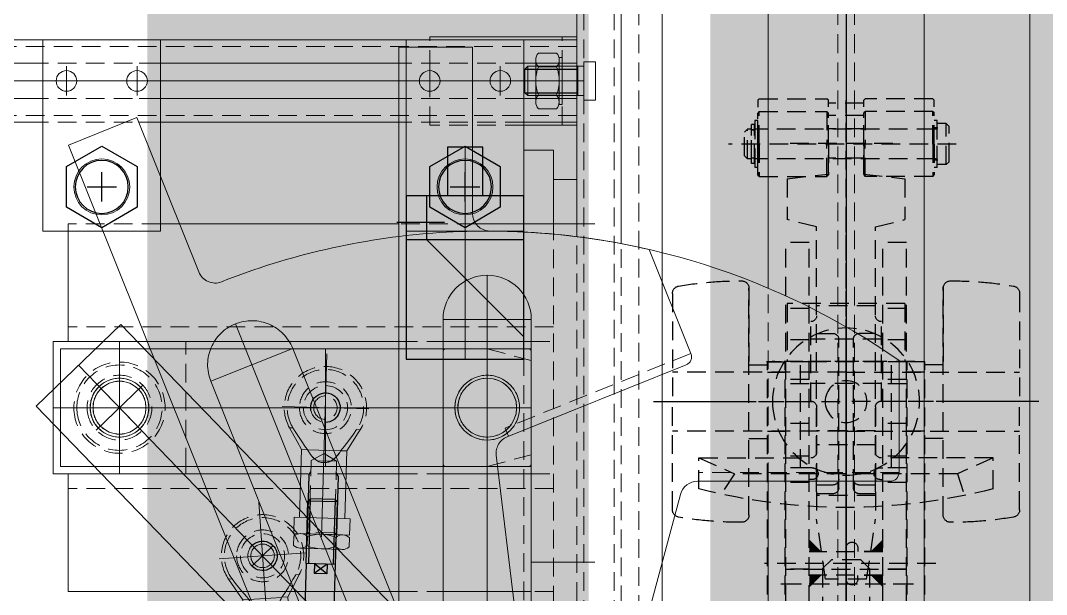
# Model space of a CAD drawing. Header units: inches. Extents: x 702888 to 852715, y 9845 to 271320.
# Drawn here: x 776895.3 to 777244.1, y 89837.2 to 90032.1 of the extents above; entities that cross this region are included whole.
import ezdxf

# ---------------------------------------------------------------- set-up
doc = ezdxf.new("R2010")
doc.units = ezdxf.units.IN
doc.header["$MEASUREMENT"] = 0
for name, pattern in [('CENTER2', [1.125, 0.75, -0.125, 0.125, -0.125]), ('GESTRICHELT2', [9.525, 6.35, -3.175]), ('HIDDEN', [9.525, 6.35, -3.175]), ('MITTE2', [725.805, 483.87, -80.645, 80.645, -80.645])]:
    doc.linetypes.add(name, pattern=pattern)
doc.layers.get('0').update_dxf_attribs({"lineweight": 5})
for name, color, linetype, lineweight in [('AIR PIPE', 120, 'Continuous', 5), ('Beam 200', 6, 'Continuous', 0), ('BEMASSUNG', 5, 'Continuous', 0), ('CABLE TRAY', 30, 'Continuous', 5), ('chain con', 52, 'Continuous', 5), ('MITTE', 1, 'MITTE2', 0), ('UNSICHTBAR', 1, 'GESTRICHELT2', 0), ('VERBINDUNGSELEMENTE', 5, 'Continuous', 0), ('VOLLINIE', 7, 'Continuous', 0), ('VOLLLINIE', 7, 'Continuous', 0)]:
    doc.layers.add(name, color=color, linetype=linetype, lineweight=lineweight)
for name, color, linetype in [('DÜNN', 1, 'Continuous'), ('ELEKTRIK', 5, 'Continuous'), ('FESTO', 5, 'Continuous'), ('M_Klinke', 20, 'GESTRICHELT2'), ('Mitnehmerklinke', 84, 'Continuous'), ('PF2-6 m', 200, 'Continuous')]:
    doc.layers.add(name, color=color, linetype=linetype)

# ---------------------------------------------------------------- blocks, each defined once
blk = doc.blocks.new('Mitnehmerkl_Draufs_375')
for p, q in [((-43.28, 50), (-32.81, 50)), ((-32.81, 50), (-38.17, 37.92)), ((-32.81, 50), (-32.81, 12)), ((-38.17, 37.92), (-45.56, 40.19)), ((-38.17, 37.92), (-38.17, -37.92)), ((0, 23.38), (0, -25.17)), ((19.67, 20), (0, 20)), ((19.67, 20), (19.67, -20)), ((45.67, 10), (48.15, 20)), ((62.06, 20), (48.15, 20)), ((63.65, 6), (62.06, 20)), ((74, 15.94), (74, -20.36)), ((-13.5, 12), (13.5, 12)), ((-7.5, 12), (-7.5, -12)), ((0, 12), (0, -12)), ((7.5, 12), (7.5, -12)), ((-74, 7), (-53.62, 10)), ((-74, 7), (-74, -7)), ((-44.34, 10), (-53.62, 10)), ((-45.56, 10), (-45.56, -10)), ((-44.97, 10), (-44.97, 4.5)), ((-44.34, 10), (-41.34, 10)), ((-42.01, 10), (-42.01, 4.5)), ((-41.34, 10), (45.67, 10)), ((-15.5, 10), (-41.34, 10)), ((-28.37, 10), (-28.37, -10)), ((-23.65, 10), (-23.65, -10)), ((9.52, 10), (9.52, 4.5)), ((18.86, 10), (18.86, -10)), ((63.65, 6), (83.5, 6)), ((69, 6), (69, -6)), ((79, 6), (79, -6)), ((83.5, 6), (83.5, -6)), ((-77.72, 0), (88.59, 0)), ((-42.97, 2.5), (7.52, 2.5)), ((-42.97, -2.5), (7.52, -2.5)), ((-44.97, -4.5), (-44.97, -10)), ((-42.01, -4.5), (-42.01, -10)), ((9.52, -10), (9.52, -4.5)), ((62.06, -20), (63.65, -6)), ((63.65, -6), (83.5, -6)), ((-74, -7), (-53.62, -10)), ((-44.34, -10), (-53.62, -10)), ((-44.34, -10), (-41.34, -10)), ((-41.34, -10), (45.67, -10)), ((-15.5, -10), (-41.34, -10)), ((45.67, -10), (48.15, -20)), ((-32.81, -50), (-32.81, -12)), ((-13.5, -12), (13.5, -12)), ((19.67, -20), (0, -20)), ((62.06, -20), (48.15, -20)), ((-38.17, -37.92), (-45.08, -42.43)), ((-32.81, -50), (-38.17, -37.92)), ((-43.28, -50), (-32.81, -50))]:
    blk.add_line(p, q)
for centre, radius, start, end in [((150.37, 0), 200, 165.5225, 194.4775), ((-30.81, 12), 2, 180, 270), ((-15.5, 12), 2, 270, 0), ((15.5, 12), 2, 180, 270), ((-42.97, 4.5), 2, 180, 270), ((-40.01, 4.5), 2, 180, 270), ((7.52, 4.5), 2, 270, 0), ((-42.97, -4.5), 2, 90, 180), ((-40.01, -4.5), 2, 90, 180), ((7.52, -4.5), 2, 0, 90), ((-30.81, -12), 2, 90, 180), ((-15.5, -12), 2, 0, 90), ((15.5, -12), 2, 90, 180)]:
    blk.add_arc(centre, radius, start, end)
blk = doc.blocks.new('Rückhaltekl_Draufs_375')
for p, q in [((0, 21.46), (0, -23.47)), ((-48, -15), (-48, 15)), ((0, 15), (-48, 15)), ((-17.51, 10), (-17.51, 15)), ((0, 15), (0, 12)), ((0, 15), (0, 12)), ((0, 12), (-13.5, 12)), ((-13.5, 12), (-13.5, 12)), ((-13.5, 12), (-13.5, 10)), ((-7.5, 12), (-7.5, -12)), ((0, -12), (0, 12)), ((13.5, 12), (0, 12)), ((7.5, 12), (7.5, -12)), ((13.48, 12), (13.48, 10)), ((13.5, 12), (13.5, 12)), ((-40, 10), (-40, -10)), ((-27, 10), (-40, 10)), ((-15.5, 10), (-36.11, 10)), ((-36.11, 10), (-36.11, -10)), ((-17.51, 10), (-17.51, -10)), ((0, 10), (-15.5, 10)), ((66.74, 8), (-5.38, 8)), ((-5.38, 8), (-5.38, -8)), ((-2.78, 8), (-2.78, 3.25)), ((0, 10), (0, -10)), ((66.74, 8), (15.48, 8)), ((29.54, 8), (29.54, 5)), ((35.38, 8), (35.38, 3.25)), ((38.71, 8), (38.71, 5)), ((66.74, 8), (69.74, 5)), ((38.71, 5), (29.54, 5)), ((69.74, 5), (69.74, -5)), ((-50.27, 0), (73.8, 0)), ((34.38, 2.25), (-1.78, 2.25)), ((-1.78, 2.25), (6.54, 2.25)), ((-1.78, 2.25), (6.54, 2.25)), ((-2.78, -3.25), (-2.78, -8)), ((34.38, -2.25), (-1.78, -2.25)), ((-1.78, -2.25), (6.54, -2.25)), ((-1.78, -2.25), (6.54, -2.25)), ((35.38, -3.25), (35.38, -8)), ((29.54, -5), (29.54, -8)), ((38.71, -5), (29.54, -5)), ((38.71, -5), (38.71, -8)), ((66.74, -8), (69.74, -5)), ((-27, -10), (-40, -10)), ((-15.5, -10), (-27, -10)), ((-17.51, -10), (-17.51, -15)), ((0, -10), (-15.5, -10)), ((-13.5, -12), (-13.5, -10)), ((0, -8), (-5.38, -8)), ((66.74, -8), (-5.38, -8)), ((13.48, -10), (13.48, -12)), ((66.74, -8), (15.48, -8)), ((-13.5, -12), (13.48, -12)), ((-13.5, -12), (-13.5, -12)), ((0, -12), (0, -15)), ((0, -15), (0, -12)), ((13.5, -12), (13.5, -12)), ((0, -15), (-48, -15))]:
    blk.add_line(p, q)
for centre, radius, start, end in [((-15.5, 12), 2, 270, 0), ((15.48, 10), 2, 180, 270), ((-1.78, 3.25), 1, 180, 270), ((34.38, 3.25), 1, 270, 0), ((-1.78, -3.25), 1, 90, 180), ((34.38, -3.25), 1, 0, 90), ((-15.5, -12), 2, 0, 90), ((15.48, -10), 2, 90, 180), ((15.48, -10), 2, 180, 180)]:
    blk.add_arc(centre, radius, start, end)
blk = doc.blocks.new('A$C3B')
at = {"layer": 'ELEKTRIK'}
for p, q in [((90.04, 143.81), (145.54, 143.81)), ((90.04, 103.81), (90.04, 143.81)), ((130.54, 110.81), (97.54, 143.81)), ((130.54, 143.81), (130.54, 103.81)), ((145.54, 103.81), (145.54, 143.81)), ((136.54, 100.58), (136.54, 116.78)), ((130.54, 110.81), (145.54, 110.81)), ((145.54, 103.81), (90.04, 103.81))]:
    blk.add_line(p, q, dxfattribs=at)
blk.add_lwpolyline([(145.54, 129.81), (162.04, 129.81), (162.04, 117.81), (145.54, 117.81)], close=True, dxfattribs=at)
at = {"layer": 'MITTE', "color": 5}
blk.add_line((162.04, 123.81), (90.04, 123.81), dxfattribs=at)
blk = doc.blocks.new('S10')
at = {"layer": 'VERBINDUNGSELEMENTE'}
blk.add_lwpolyline([(-8, 0), (-8, 1), (8, 1), (8, 0)], close=True, dxfattribs=at)
blk = doc.blocks.new('M10')
at = {"layer": 'VERBINDUNGSELEMENTE'}
for p, q in [((-9.46, 0.94), (-9.46, 7.06)), ((7.19, 8), (-7.19, 8)), ((-4.84, 0.94), (-4.84, 7.06)), ((4.82, 0.94), (4.82, 7.06)), ((9.44, 0.89), (9.44, 7.11)), ((7.19, 0), (-7.19, 0)), ((-7.14, 0), (-7.17, 0))]:
    blk.add_line(p, q, dxfattribs=at)
for centre, radius, start, end in [((-7.15, 4.69), 3.31, 45.7486, 134.3033), ((-0.01, -4.91), 12.91, 68.0177, 111.9823), ((7.15, 4.63), 3.37, 47.2903, 133.8238), ((-7.15, 3.31), 3.31, 225.7042, 314.244), ((-0.01, 13.36), 13.33, 248.7546, 291.2454), ((7.15, 3.53), 3.49, 228.0126, 310.8733)]:
    blk.add_arc(centre, radius, start, end, dxfattribs=at)
blk = doc.blocks.new('hs28-10x_20s')
at = {"layer": 'DÜNN'}
for p, q in [((-4, 20), (-4, 2.3)), ((4, 20), (4, 2.3))]:
    blk.add_line(p, q, dxfattribs=at)
at = {"layer": 'MITTE'}
blk.add_line((0, 20), (0, 0), dxfattribs=at)
at = {"layer": 'VERBINDUNGSELEMENTE'}
for p, q in [((-5, 19), (-4, 20)), ((-5, 19), (-5, 19)), ((-5, 19), (-5, 0)), ((-5, 19), (5, 19)), ((-4, 20), (4, 20)), ((5, 19), (4, 20)), ((5, 19), (5, 0)), ((5, 2.3), (-5, 2.3)), ((-5, 2), (5, 2))]:
    blk.add_line(p, q, dxfattribs=at)
blk.add_lwpolyline([(-6.5, -4), (-6.5, 0), (6.5, 0), (6.5, -4)], close=True, dxfattribs=at)
blk = doc.blocks.new('Sperrklinke')
at = {"layer": 'MITTE'}
for p, q in [((75, -15), (75, 15)), ((215, -15), (215, 15)), ((0, -11), (0, 11)), ((-11, 0), (11, 0)), ((60, 0), (230, 0))]:
    blk.add_line(p, q, dxfattribs=at)
at = {"layer": 'UNSICHTBAR'}
for p in [(163, 140), (160, 72)]:
    blk.add_line(p, (163, 72), dxfattribs=at)
blk.add_circle((0, 0), 11, dxfattribs=at)
at = {"layer": 'VOLLINIE'}
for p, q in [((163, 140), (201.06, 140)), ((160, 71.5), (160, 137)), ((-22.5, 18), (155.55, 65.71)), ((-22.5, -30), (-22.5, 18)), ((75, 15), (215, 15)), ((307.5, -5), (251, -5)), ((307.5, -30), (307.5, -5)), ((75, -15), (215, -15)), ((-22.5, -30), (307.5, -30))]:
    blk.add_line(p, q, dxfattribs=at)
for radius in [10, 9]:
    blk.add_circle((0, 0), radius, dxfattribs=at)
for centre, radius, start, end in [((163, 137), 3, 90, 180), ((0, 0), 245, 0.2283, 34.8499), ((154, 71.5), 6, 285, 0), ((75, 0), 15, 90, 270), ((215, 0), 15, 270, 90), ((251, 1), 6, 180.2283, 270)]:
    blk.add_arc(centre, radius, start, end, dxfattribs=at)
blk = doc.blocks.new('Sperrklinke_offen')
for p, q in [((163, 140), (201.06, 140)), ((160, 71.5), (160, 137)), ((-22.5, 18), (155.55, 65.71)), ((75, 15), (215, 15)), ((307.5, -5), (251, -5)), ((307.5, -30), (307.5, -5)), ((75, -15), (215, -15)), ((-22.5, -30), (307.5, -30))]:
    blk.add_line(p, q)
for centre, radius, start, end in [((163, 137), 3, 90, 180), ((0, 0), 245, 0.2283, 34.8499), ((154, 71.5), 6, 285, 0), ((215, 0), 15, 270, 90), ((251, 1), 6, 180.2283, 270)]:
    blk.add_arc(centre, radius, start, end)
at = {"layer": 'MITTE'}
for p, q in [((215, -15), (215, 15)), ((60, 0), (230, 0))]:
    blk.add_line(p, q, dxfattribs=at)
at = {"layer": 'UNSICHTBAR'}
for p in [(163, 140), (160, 72)]:
    blk.add_line(p, (163, 72), dxfattribs=at)
blk = doc.blocks.new('Schwenkhebel 375_d')
for p, q in [((-125, 20), (-140, 15.98)), ((-125, -20), (-140, -15.98))]:
    blk.add_line(p, q)
for points in [[(-125, -20), (20, -20), (20, 20), (-125, 20)], [(-140, 15.98), (-140, -15.98)]]:
    blk.add_lwpolyline(points)
for centre, radius in [((-125, 0), 11), ((-125, 0), 10), ((0, 0), 10), ((0, 0), 9), ((-70, 0), 4)]:
    blk.add_circle(centre, radius)
at = {"layer": 'DÜNN'}
blk.add_arc((-70, 0), 5, 348.6116, 270, dxfattribs=at)
at = {"layer": 'MITTE'}
for p, q in [((-125, -11), (-125, 11)), ((0, -11), (0, 11)), ((-70, -5), (-70, 5)), ((20, 0), (-140, 0)), ((-136, 0), (-120, 0)), ((-5, 0), (5, 0))]:
    blk.add_line(p, q, dxfattribs=at)
at = {"layer": 'UNSICHTBAR'}
blk.add_circle((0, 0), 11, dxfattribs=at)
blk = doc.blocks.new('z5')
at = {"layer": 'DÜNN'}
for p, q in [((1.01, 23.61), (-2.38, 43.32)), ((-8.84, 21.92), (-12.23, 41.63)), ((-8.84, 21.92), (-7.98, 20.88)), ((1.01, 23.61), (0.54, 22.34))]:
    blk.add_line(p, q, dxfattribs=at)
at = {"layer": 'MITTE'}
for p, q in [((3.09, -17.99), (-7.43, 43.22)), ((14.54, 2.5), (-14.54, -2.5))]:
    blk.add_line(p, q, dxfattribs=at)
at = {"layer": 'UNSICHTBAR'}
for p, q in [((-2.93, 42.54), (-11.45, 41.08)), ((-2.93, 42.54), (-2.46, 43.21)), ((1.19, 18.57), (-2.93, 42.54)), ((-12.12, 41.55), (-11.45, 41.08)), ((-11.45, 41.08), (-7.33, 17.11)), ((1.19, 18.57), (-7.33, 17.11)), ((-2.64, 15.38), (1.19, 18.57)), ((-7.33, 17.11), (-2.64, 15.38)), ((3.93, 14.45), (3.06, 15.23)), ((5.87, 12.59), (3.93, 14.45)), ((-8.53, 12.31), (-9.74, 9.91)), ((-7.98, 13.33), (-8.53, 12.31)), ((8.16, 10.26), (5.87, 12.59)), ((-11.16, 10), (-13.07, 5.01)), ((-11.12, 6.95), (-9.74, 9.91)), ((-9.74, 9.91), (-11.12, 6.95)), ((8.16, 10.26), (9.46, 8.88)), ((9.46, 8.88), (8.16, 10.26)), ((10.65, 9.09), (9.46, 8.88)), ((10.65, 9.09), (9.87, 10)), ((-11.89, 5.21), (-13.07, 5.01)), ((-11.89, 5.21), (-11.12, 6.95)), ((-11.12, 6.95), (-11.89, 5.21))]:
    blk.add_line(p, q, dxfattribs=at)
for radius in [8.81, 7.5, 5]:
    blk.add_circle((0, 0), radius, dxfattribs=at)
for centre, radius, start, end in [((-2.38, 13.57), 4.91, 70.6024, 148.3245), ((-4.78, 9.09), 9.97, 38.1272, 66.1651), ((1.12, 10.52), 9.53, 143.7481, 162.7531), ((0, 0), 14, 159.0487, 40.4687), ((0, 0), 12.98, 156.3303, 43.1872)]:
    blk.add_arc(centre, radius, start, end, dxfattribs=at)
at = {"layer": 'VOLLINIE'}
for p, q in [((2.07, 43.99), (-16.65, 40.77)), ((-3.11, 43.1), (-2.17, 37.63)), ((3.01, 38.52), (2.07, 43.99)), ((-16.65, 40.77), (-15.71, 35.3)), ((3.01, 38.52), (-15.71, 35.3)), ((-10.53, 36.19), (-11.47, 41.66)), ((-13.91, 35.61), (-10.02, 12.98)), ((5.11, 15.58), (1.22, 38.21)), ((3.06, 15.24), (-7.98, 13.34)), ((5.11, 15.58), (3.06, 15.23)), ((3.06, 15.24), (3.06, 15.23)), ((3.06, 15.23), (3.93, 14.45)), ((3.93, 14.45), (5.87, 12.59)), ((9.87, 10), (5.11, 15.58)), ((-10.02, 12.98), (-11.16, 10)), ((-7.98, 13.33), (-10.02, 12.98)), ((-9.74, 9.91), (-8.53, 12.31)), ((-8.53, 12.31), (-7.98, 13.33)), ((-7.98, 13.33), (-7.98, 13.34)), ((5.87, 12.59), (8.16, 10.26))]:
    blk.add_line(p, q, dxfattribs=at)
for centre, radius, start, end in [((-2.29, 13.59), 4.91, 51.1929, 128.915), ((1.47, 10.16), 9.97, 133.3523, 161.3902), ((-4.57, 9.54), 9.53, 36.7643, 55.7693)]:
    blk.add_arc(centre, radius, start, end, dxfattribs=at)
blk = doc.blocks.new('439_10')
at = {"layer": 'VERBINDUNGSELEMENTE'}
for p, q in [((-9.45, 0.91), (-9.45, 4.03)), ((7.2, 4.97), (-7.18, 4.97)), ((-4.83, 0.91), (-4.83, 4.03)), ((4.83, 0.91), (4.83, 4.03)), ((9.45, 0.86), (9.45, 4.07)), ((7.2, -0.03), (-7.18, -0.03)), ((-7.13, -0.03), (-7.15, -0.03))]:
    blk.add_line(p, q, dxfattribs=at)
for centre, radius, start, end in [((-7.14, 1.66), 3.31, 45.7486, 134.3033), ((0, -7.94), 12.91, 68.0177, 111.9823), ((7.16, 1.6), 3.37, 47.2903, 133.8238), ((-7.14, 3.28), 3.31, 225.7042, 314.244), ((0, 13.33), 13.33, 248.7546, 291.2454), ((7.17, 3.5), 3.49, 228.0126, 310.8733)]:
    blk.add_arc(centre, radius, start, end, dxfattribs=at)
blk = doc.blocks.new('Grundkörper_375_d')
at = {"layer": 'MITTE'}
for p, q in [((72.5, 13.02), (72.5, 40.66)), ((-47.5, 36.56), (-47.5, 14.98)), ((42.5, 36.56), (42.5, 14.98)), ((102.5, 12.11), (102.5, 36.48)), ((132.5, 36.56), (132.5, 14.98)), ((247.5, 36.56), (247.5, 14.98)), ((0, -22.5), (0, 22.5)), ((-22.5, 0), (22.5, 0)), ((-68, -37.5), (-68, -9.07)), ((-88, -37.5), (-88, -10.53)), ((185, -147.5), (185, -102.5)), ((162.5, -125), (207.5, -125))]:
    blk.add_line(p, q, dxfattribs=at)
at = {"layer": 'UNSICHTBAR'}
for p, q in [((24.15, 30.5), (243.09, 30.5)), ((-5.71, 22.5), (243.96, 22.5)), ((22.5, -22.5), (22.5, 22.5)), ((122.5, 22.5), (122.5, 15)), ((157.5, 22.5), (157.5, -142.5)), ((162.5, 15), (162.5, 22.5)), ((207.5, 15), (207.5, 22.5)), ((212.5, 22.5), (212.5, -142.5)), ((247.5, -3.87), (247.5, -30)), ((122.5, -30), (122.5, -15)), ((162.5, -30), (162.5, -15)), ((207.5, -30), (207.5, -15)), ((-22.5, -22.5), (22.5, -22.5)), ((22.5, -22.5), (22.5, -30)), ((162.5, -51.31), (162.5, -61.33)), ((165, -102.5), (205, -102.5)), ((247.5, -111.03), (247.5, -142.5)), ((247.5, -142.5), (245, -142.5))]:
    blk.add_line(p, q, dxfattribs=at)
for centre, radius in [((0, 0), 15.5), ((0, 0), 14.5), ((185, -125), 15.5), ((185, -125), 14.5)]:
    blk.add_circle(centre, radius, dxfattribs=at)
at = {"layer": 'VOLLINIE'}
for p, q in [((-5.71, 22.5), (-22.5, 22.5)), ((-22.5, 22.5), (-22.5, -22.5)), ((247.5, 12.46), (247.5, 22.5)), ((122.5, 15), (122.5, -15)), ((162.5, -15), (162.5, 15)), ((207.5, -15), (207.5, 15)), ((247.5, -3.87), (247.5, 12.46)), ((-22.5, -22.5), (-97.5, -22.5)), ((-97.5, -22.5), (-97.5, -32.5)), ((22.5, -32.5), (22.5, -30)), ((122.5, -30), (122.5, -141.22)), ((122.5, -142.5), (122.5, -30)), ((162.5, -51.31), (162.5, -30)), ((207.5, -142.5), (207.5, -30)), ((247.5, -111.03), (247.5, -30)), ((-97.5, -32.5), (22.5, -32.5)), ((162.5, -142.5), (162.5, -61.33)), ((162.5, -142.5), (122.5, -142.5)), ((207.5, -142.5), (245, -142.5))]:
    blk.add_line(p, q, dxfattribs=at)
for points in [[(24.15, 30.5), (-62.5, 30.5), (-62.5, 22.5), (-5.71, 22.5)], [(243.96, 22.5), (262.5, 22.5), (262.5, 30.5), (243.09, 30.5)], [(165, -102.5), (162.5, -102.5), (162.5, -147.5), (207.5, -147.5), (207.5, -102.5), (205, -102.5)]]:
    blk.add_lwpolyline(points, dxfattribs=at)
blk = doc.blocks.new('FR')
at = {"layer": 'ELEKTRIK', "linetype": 'Continuous'}
for p, q in [((-137.5, -134.54), (-137.5, -124.54)), ((-142.5, -129.54), (-132.5, -129.54)), ((-137.5, -258.03), (-137.5, -248.03)), ((-142.5, -253.03), (-132.5, -253.03))]:
    blk.add_line(p, q, dxfattribs=at)
at = {"layer": 'ELEKTRIK'}
for points in [[(-144.43, -117.54), (-151.36, -129.54), (-144.43, -141.54), (-130.57, -141.54), (-123.64, -129.54), (-130.57, -117.54)], [(-144.43, -241.03), (-151.36, -253.03), (-144.43, -265.03), (-130.57, -265.03), (-123.64, -253.03), (-130.57, -241.03)]]:
    blk.add_lwpolyline(points, close=True, dxfattribs=at)
for centre in [(-137.5, -129.54), (-137.5, -253.03)]:
    blk.add_circle(centre, 9, dxfattribs=at)
at = {"layer": 'FESTO'}
for p, q in [((-321.71, -175.19), (-265.73, -173.56)), ((-265.73, -173.56), (-244.51, -172.94)), ((-265.73, -173.56), (-265.44, -183.56)), ((-243.72, -173.69), (-265.71, -174.33)), ((-243.72, -173.69), (-244.51, -172.94)), ((-244.51, -172.94), (-244.22, -182.94)), ((-243.72, -173.69), (-243.47, -182.15)), ((-265.65, -176.38), (-268.98, -176.48)), ((-268.98, -176.48), (-268.85, -180.83)), ((-268.98, -176.48), (-265.52, -180.74)), ((-265.65, -176.38), (-268.85, -180.83)), ((-265.52, -180.74), (-268.85, -180.83)), ((-265.44, -183.56), (-321.42, -185.19)), ((-243.47, -182.15), (-265.46, -182.79)), ((-265.44, -183.56), (-244.22, -182.94)), ((-243.47, -182.15), (-244.22, -182.94))]:
    blk.add_line(p, q, dxfattribs=at)
at = {"layer": 'M_Klinke'}
for p, q in [((-210.43, 65.51), (-210.43, 0)), ((-210.43, 61.34), (-210.43, 30.8)), ((-247.2, 59), (-210.46, 59)), ((-220.43, 0), (-220.43, 59)), ((-173.66, 59), (-210.4, 59)), ((-200.43, 0), (-200.43, 59)), ((-128.93, 35), (-129.93, 34)), ((-128.93, 35), (-116.93, 35)), ((-122.93, 37.47), (-122.93, -40.01)), ((-115.93, 34), (-116.93, 35)), ((-248.93, 33), (-171.93, 33)), ((-222.93, 33), (-222.93, 26.75)), ((-171.44, 33), (-197.93, 33)), ((-197.93, 33), (-197.93, 26.75)), ((-129.93, 34), (-129.93, 31)), ((-129.93, 34), (-129.93, 31)), ((-129.93, 34), (-115.93, 34)), ((-115.93, 34), (-115.93, 31)), ((-115.93, 34), (-115.93, 31)), ((-265.43, 30.53), (-265.43, -27.75)), ((-210.43, 29.75), (-210.43, 17.75)), ((-133.93, 29.5), (-133.43, 30)), ((-133.93, 29.5), (-133.93, 6.5)), ((-122.93, 29.5), (-133.93, 29.5)), ((-122.93, 30), (-133.43, 30)), ((-130.93, 31), (-130.93, 30)), ((-130.93, 31), (-115.93, 31)), ((-129.93, 31), (-115.93, 31)), ((-129.93, 31), (-114.93, 31)), ((-128.43, 31), (-128.43, 30)), ((-127.93, 30.4), (-127.93, -31)), ((-122.93, 30), (-112.43, 30)), ((-122.93, 29.5), (-111.93, 29.5)), ((-117.93, 30.4), (-117.93, -31)), ((-117.43, 31), (-117.43, 30)), ((-114.93, 31), (-114.93, 30)), ((-111.93, 29.5), (-112.43, 30)), ((-111.93, 29.5), (-111.93, 6.5)), ((-110.31, 30), (-108.03, 30)), ((-107.53, 29.5), (-108.03, 30)), ((-107.53, 29.5), (-107.53, 6.5)), ((-107.53, 29.5), (-107.53, 7)), ((-399.74, 26.75), (-196.93, 26.75)), ((-220.43, 26.75), (-220.43, 20.75)), ((-200.43, 26.75), (-200.43, 20.75)), ((-196.93, 26.75), (-196.93, 20.75)), ((-272.43, 22.91), (-272.43, -23.06)), ((-272.43, 22.33), (-272.43, -22.58)), ((-196.93, 22.39), (-196.93, 12.5)), ((-399.74, 20.75), (-196.93, 20.75)), ((-374.43, 20.5), (-156.43, 20.5)), ((-267.43, 20.5), (-267.43, -20.5)), ((-267.33, 20.5), (-267.33, 12.5)), ((-237.93, 20.5), (-237.93, 12.5)), ((-232.93, 20.5), (-232.93, 12.5)), ((-228.93, 20.5), (-228.93, 12.5)), ((-217.93, 20.5), (-217.93, 12.5)), ((-204.43, 20.5), (-204.43, 12.5)), ((-202.93, 20.5), (-202.93, 12.5)), ((-196.93, 20.5), (-196.93, 20.5)), ((-196.93, 20.5), (-196.93, 20.5)), ((-196.93, 20.5), (-196.93, 12.5)), ((-189.43, 20.5), (-189.43, 12.5)), ((-178.82, 20.5), (-178.82, 12.5)), ((-156.43, 20.5), (-156.43, 12.5)), ((-156.43, 20.5), (-156.43, 12.5)), ((-232.93, 15.5), (-196.93, 15.5)), ((-374.43, 12.5), (-156.43, 12.5)), ((-269.53, 12.5), (-269.53, 4)), ((-269.43, 12.5), (-269.43, -12.5)), ((-261.43, 12.5), (-261.43, -12.5)), ((-261.33, 12.5), (-261.33, 4)), ((-236.93, 11.5), (-236.93, 12.5)), ((-232.93, 11.5), (-232.93, 12.5)), ((-196.93, 12.5), (-196.93, -12.5)), ((-270.68, 4), (-269.53, 4)), ((-260.18, 4), (-261.33, 4)), ((-133.43, 6), (-133.93, 6.5)), ((-133.93, 6.5), (-122.93, 6.5)), ((-122.93, 6), (-133.43, 6)), ((-111.93, 6.5), (-122.93, 6.5)), ((-122.93, 6), (-112.43, 6)), ((-112.43, 6), (-111.93, 6.5)), ((-110.31, 6), (-108.03, 6)), ((-110.31, 6), (-109.03, 6)), ((-109.03, 6), (-109.03, -6)), ((-108.03, 6), (-107.53, 6.5)), ((-381.54, 0), (-149.91, 0)), ((-336.88, 0), (-188.72, 0)), ((-270.68, 0), (-269.43, 0)), ((-270.43, 0), (-269.43, 0)), ((-269.43, 0), (-261.43, 0)), ((-269.43, 0), (-261.43, 0)), ((-260.43, 0), (-261.43, 0)), ((-261.43, 0), (-260.18, 0)), ((-220.43, 0), (-220.43, -59)), ((-210.43, -65.51), (-210.43, 0)), ((-200.43, 0), (-200.43, -59)), ((-133.43, -6), (-133.93, -6.5)), ((-133.93, -29.5), (-133.93, -6.5)), ((-133.93, -6.5), (-122.93, -6.5)), ((-122.93, -6), (-133.43, -6)), ((-122.93, -6), (-112.43, -6)), ((-111.93, -6.5), (-122.93, -6.5)), ((-112.43, -6), (-111.93, -6.5)), ((-111.93, -29.5), (-111.93, -6.5)), ((-110.31, -6), (-108.03, -6)), ((-110.31, -6), (-109.03, -6)), ((-108.03, -6), (-107.53, -6.5)), ((-107.53, -29.5), (-107.53, -6.5)), ((-374.43, -12.5), (-156.43, -12.5)), ((-267.33, -12.5), (-267.33, -20.5)), ((-237.93, -12.5), (-237.93, -20.5)), ((-236.93, -11.5), (-236.93, -12.5)), ((-232.93, -11.5), (-232.93, -12.5)), ((-232.93, -12.5), (-232.93, -20.5)), ((-232.93, -12.5), (-232.93, -20.5)), ((-228.93, -12.5), (-228.93, -20.5)), ((-217.93, -12.5), (-217.93, -20.5)), ((-204.43, -12.5), (-204.43, -20.5)), ((-202.93, -12.5), (-202.93, -20.5)), ((-196.93, -12.5), (-196.93, -27.05)), ((-196.93, -12.5), (-196.93, -20.5)), ((-189.43, -12.5), (-189.43, -20.5)), ((-178.82, -12.5), (-178.82, -20.5)), ((-156.43, -12.5), (-156.43, -20.5)), ((-156.43, -12.5), (-156.43, -20.5)), ((-232.93, -15.5), (-196.93, -15.5)), ((-399.74, -20.75), (-196.93, -20.75)), ((-374.43, -20.5), (-156.43, -20.5)), ((-220.43, -26.75), (-220.43, -20.75)), ((-210.43, -29.75), (-210.43, -17.75)), ((-200.43, -26.75), (-200.43, -20.75)), ((-196.93, -26.75), (-196.93, -20.75)), ((-399.74, -26.75), (-196.93, -26.75)), ((-222.93, -33), (-222.93, -26.75)), ((-197.93, -33), (-197.93, -26.75)), ((-210.43, -61.34), (-210.43, -30.8)), ((-133.93, -29.5), (-133.43, -30)), ((-122.93, -29.5), (-133.93, -29.5)), ((-122.93, -30), (-133.43, -30)), ((-133.42, -30), (-112.43, -30)), ((-130.93, -30), (-130.93, -31)), ((-130.93, -30), (-115.93, -30)), ((-114.93, -31), (-130.93, -31)), ((-129.93, -30), (-114.93, -30)), ((-129.53, -31.1), (-129.53, -32.1)), ((-129.53, -31.1), (-116.33, -31.1)), ((-127.73, -31.1), (-127.73, -31)), ((-127.73, -31.1), (-127.73, -32.1)), ((-122.93, -29.5), (-111.93, -29.5)), ((-122.93, -30), (-112.43, -30)), ((-118.13, -32.1), (-118.13, -31)), ((-118.13, -31.1), (-118.13, -32.1)), ((-116.33, -31.1), (-116.33, -32.1)), ((-114.93, -30), (-114.93, -31)), ((-111.93, -29.5), (-112.43, -30)), ((-108.03, -30), (-110.39, -30)), ((-107.53, -29.5), (-108.03, -30)), ((-248.93, -33), (-171.93, -33)), ((-171.44, -33), (-197.93, -33)), ((-129.53, -32.1), (-116.33, -32.1)), ((-127.93, -32.1), (-127.93, -33.5)), ((-127.93, -32.1), (-117.93, -32.1)), ((-126.93, -34.5), (-127.93, -33.5)), ((-127.93, -33.5), (-117.93, -33.5)), ((-126.93, -34.5), (-118.93, -34.5)), ((-118.93, -34.5), (-117.93, -33.5)), ((-117.93, -32.1), (-117.93, -33.5)), ((-247.2, -59), (-210.46, -59)), ((-173.66, -59), (-210.4, -59))]:
    blk.add_line(p, q, dxfattribs=at)
for radius in [25, 7.1]:
    blk.add_circle((-210.43, 0), radius, dxfattribs=at)
for centre, radius, start, end in [((-131.43, 36.43), 120, 170.1664, 175.427), ((-247.2, 56.5), 2.5, 90, 170.1664), ((-173.66, 56.5), 2.5, 9.8336, 90), ((-289.43, 36.43), 120, 4.573, 9.8336), ((-131.43, 36.43), 120, 175.427, 180.4547), ((-289.43, 36.43), 120, 359.5453, 4.573), ((-248.93, 35.5), 2.5, 180.4547, 270), ((-171.93, 35.5), 2.5, 270, 359.5453), ((-128.53, 30.4), 0.6, 0, 90), ((-117.33, 30.4), 0.6, 90, 180), ((-234.93, 11.5), 2, 180, 270), ((-234.93, 11.5), 2, 270, 0), ((-270.68, 2), 2, 90, 180), ((-260.18, 2), 2, 0, 90), ((-270.68, 2), 2, 180, 270), ((-260.18, 2), 2, 270, 0), ((-234.93, -11.5), 2, 90, 180), ((-234.93, -11.5), 2, 0, 90), ((-248.93, -35.5), 2.5, 90, 179.5453), ((-171.93, -35.5), 2.5, 0.4547, 90), ((-131.43, -36.43), 120, 179.5453, 184.573), ((-289.43, -36.43), 120, 355.427, 0.4547), ((-131.43, -36.43), 120, 184.573, 189.8336), ((-289.43, -36.43), 120, 350.1664, 355.427), ((-247.2, -56.5), 2.5, 189.8336, 270), ((-173.66, -56.5), 2.5, 270, 350.1664)]:
    blk.add_arc(centre, radius, start, end, dxfattribs=at)
for points in [[(-273.59, 12.5), (-269.43, 8.34), (-273.59, 12.5), (-269.43, 12.5)], [(-257.27, 12.5), (-261.43, 8.34), (-257.27, 12.5), (-261.43, 12.5)], [(-273.59, -12.5), (-269.43, -8.34), (-273.59, -12.5), (-269.43, -12.5)], [(-257.27, -12.5), (-261.43, -8.34), (-257.27, -12.5), (-261.43, -12.5)]]:
    blk.add_solid(points, dxfattribs=at)
at = {"layer": 'MITTE'}
for p, q in [((0, 0), (-600, 0)), ((-101.5, -89.14), (-101.5, -99.14)), ((-101.5, -91.5), (-101.5, -296.5)), ((-212.5, -267), (-212.5, -107)), ((-212.5, -107), (-212.5, -137)), ((-101.5, -122.54), (-101.5, -112.54)), ((-106.5, -117.54), (-96.5, -117.54)), ((-232.5, -122), (-192.5, -122)), ((-137.5, -134.54), (-137.5, -124.54)), ((-142.5, -129.54), (-132.5, -129.54)), ((-101.5, -146.54), (-101.5, -136.54)), ((-105.63, -141.54), (-97.63, -141.54)), ((-232.5, -177), (-192.5, -177)), ((-101.5, -246.03), (-101.5, -236.03)), ((-106.5, -241.03), (-96.5, -241.03)), ((-137.5, -258.03), (-137.5, -248.03)), ((-142.5, -253.03), (-132.5, -253.03)), ((-101.5, -270.03), (-101.5, -260.03)), ((-106.5, -265.03), (-96.5, -265.03))]:
    blk.add_line(p, q, dxfattribs=at)
at = {"layer": 'UNSICHTBAR'}
for p, q in [((-237.5, -26.5), (-171.88, -26.5)), ((0, -70.5), (-600, -70.5)), ((-317.37, -76.5), (-156.76, -76.5)), ((-570, -78.8), (-30, -78.8)), ((-570, -89.2), (-30, -89.2)), ((-373.35, -91.5), (-154.41, -91.5)), ((-113.2, -91.5), (-113.2, -296.5)), ((-89.8, -91.5), (-89.8, -296.5)), ((-116.5, -96.5), (-86.5, -96.5)), ((-335, -109.5), (-150, -109.5)), ((-116.5, -109.54), (-116.5, -141.5)), ((-115.5, -109.54), (-115.5, -149.54)), ((-107.5, -109.54), (-107.5, -149.54)), ((-95.5, -109.54), (-95.5, -149.54)), ((-146.5, -127), (-90, -127)), ((-90, -147), (-90, -127)), ((-116.5, -141.5), (-87.5, -141.5)), ((-115.5, -233.03), (-115.5, -273.03)), ((-107.5, -233.03), (-107.5, -273.03)), ((-95.5, -233.03), (-95.5, -273.03))]:
    blk.add_line(p, q, dxfattribs=at)
for radius in [14.5, 11]:
    blk.add_circle((-212.5, -247), radius, dxfattribs=at)
blk.add_arc((-146.5, -121), 6, 180.2283, 270, dxfattribs=at)
at = {"layer": 'VOLLINIE'}
for p, q in [((-8, 26.5), (-592, 26.5)), ((-237.5, -26.5), (-592, -26.5)), ((-8, -26.5), (-171.88, -26.5)), ((-8, -76.5), (-156.76, -76.5)), ((-116.5, -91.5), (-116.5, -109.54)), ((-116.5, -91.5), (-86.5, -91.5)), ((-87.5, -91.5), (-87.5, -296.5)), ((-86.5, -91.5), (-86.5, -141.5)), ((-150, -109.54), (-150, -99.5)), ((-135, -99.5), (-125, -99.5)), ((-125, -99.5), (-125, -109.54)), ((-87.5, -109.54), (-152.5, -109.54)), ((-152.5, -109.54), (-152.5, -149.54)), ((-87.5, -149.54), (-87.5, -109.54)), ((-116.5, -141.5), (-116.5, -141.5)), ((-107.5, -141.5), (-107.5, -141.5)), ((-87.5, -141.5), (-86.5, -141.5)), ((-152.5, -149.54), (-87.5, -149.54)), ((-87.5, -233.03), (-152.5, -233.03)), ((-152.5, -233.03), (-152.5, -273.03)), ((-87.5, -273.03), (-87.5, -233.03)), ((-152.5, -273.03), (-87.5, -273.03))]:
    blk.add_line(p, q, dxfattribs=at)
blk.add_lwpolyline([(-232.5, -267), (-192.5, -267), (-192.5, -107), (-232.5, -107)], close=True, dxfattribs=at)
blk.add_lwpolyline([(-231.5, -137), (-193.5, -137, 0.414214), (-192.5, -136), (-192.5, -108, 0.414214), (-193.5, -107), (-231.5, -107, 0.414214), (-232.5, -108), (-232.5, -136, 0.414214)], format="xyb", close=True, dxfattribs=at)
for centre, radius in [((-212.5, -122), 11), ((-212.5, -122), 10), ((-101.5, -117.54), 3.5), ((-137.5, -129.54), 9.5), ((-101.5, -141.54), 3.5), ((-212.5, -247), 10), ((-212.5, -247), 9), ((-101.5, -241.03), 3.5), ((-137.5, -253.03), 9.5), ((-101.5, -265.03), 3.5)]:
    blk.add_circle(centre, radius, dxfattribs=at)
at = {"layer": 'VOLLLINIE'}
for p, q in [((-154.41, -91.5), (-30, -91.5)), ((-87.5, -91.5), (-115.5, -91.5)), ((-115.5, -109.54), (-115.5, -91.5)), ((-107.5, -91.5), (-107.5, -109.54)), ((-95.5, -91.5), (-95.5, -109.54)), ((-115.5, -240.29), (-115.5, -149.54)), ((-107.5, -149.54), (-107.5, -240.29)), ((-95.5, -149.54), (-95.5, -240.29)), ((-115.5, -296.5), (-115.5, -273.03)), ((-107.5, -273.03), (-107.5, -296.5)), ((-95.5, -273.03), (-95.5, -296.5))]:
    blk.add_line(p, q, dxfattribs=at)
at = {"layer": 'ELEKTRIK'}
blk.add_blockref('A$C3B', (-286.01, -253.31), dxfattribs=at)
at = {"layer": 'M_Klinke'}
for name, p in [('Mitnehmerkl_Draufs_375', (-196.77, 0)), ('Rückhaltekl_Draufs_375', (-333.93, 0))]:
    blk.add_blockref(name, p, dxfattribs=at)
at = {"layer": 'Mitnehmerklinke', "rotation": 81.91003319868295}
blk.add_blockref('z5', (-212.5, -177), dxfattribs=at)
at = {"layer": 'MITTE'}
blk.add_blockref('Sperrklinke', (-397.5, -122), dxfattribs=at)
for name, p, rotation in [('Sperrklinke_offen', (-397.5, -122), 338.14619405343), ('Schwenkhebel 375_d', (-212.5, -247), 315.9844779036509), ('z5', (-262.84, -198.36), 76.40078683345237)]:
    blk.add_blockref(name, p, dxfattribs=dict(at, rotation=rotation))
at = {"layer": 'UNSICHTBAR'}
blk.add_blockref('Grundkörper_375_d', (-397.5, -122), dxfattribs=at)
for name, p, rotation in [('hs28-10x_20s', (-101.5, -89.2), 180), ('M10', (-101.5, -97.5), 180), ('S10', (-101.5, -96.5), 180), ('Schwenkhebel 375_d', (-212.5, -247), 270), ('439_10', (-260.45, -178.4), 271.6687386074619)]:
    blk.add_blockref(name, p, dxfattribs=dict(at, rotation=rotation))
blk = doc.blocks.new('RT65Y6')
blk.add_line((775481.88, 80438.87), (775482.07, 79769.88))
blk = doc.blocks.new('ytjyjty')
at = {"linetype": 'CENTER2', "ltscale": 80}
blk.add_line((777175.98, 86984.86), (777175.98, 91339.73), dxfattribs=at)
for p, q in [((777113.48, 87061.1), (777113.48, 91284.76)), ((777238.48, 87061.1), (777238.48, 91284.76))]:
    blk.add_line(p, q)
at = {"linetype": 'HIDDEN'}
for p, q in [((777173.13, 91284.76), (777173.13, 87061.1)), ((777178.83, 91284.76), (777178.83, 87061.1))]:
    blk.add_line(p, q, dxfattribs=at)

msp = doc.modelspace()

# ---------------------------------------------------------------- linework, layer by layer
at = {"layer": 'AIR PIPE', "const_width": 75}
msp.add_lwpolyline([(751044.526, 82560.876), (751044.526, 78656.595), (740828.621, 78656.595), (740825.786, 91271.685), (748836.806, 91283.626), (758837.206, 91283.626), (758837.206, 87061.186), (777238.484, 87061.186), (777238.484, 91283.631), (809419.463, 91283.631), (809419.463, 86072.513)], dxfattribs=at)
at = {"layer": 'CABLE TRAY', "const_width": 150}
msp.add_lwpolyline([(777013.484, 91184.501), (777013.484, 87061.186)], dxfattribs=at)
at = {"layer": 'chain con', "color": 51, "true_color": 0xf7f281}
msp.add_lwpolyline([(766063.861, 86998.6, 30, 30, 0), (776175.984, 87005.577, 92.306, 92.306, 0.4191602), (777175.984, 87998.6, 92.306, 92.306, 0), (777175.965, 90313.513, 92.306, 92.306, -0.4072475), (778287.706, 91252.129, 92.306, 92.306, 0), (778287.706, 91252.129, 92.306, 92.306, -1.0050126), (778297.706, 89252.179, 92.306, 92.306, 0), (775759.717, 89252.179, 92.306, 92.306, 0.0467096), (775573.051, 89234.552, 92.306, 92.306, 0), (774475.851, 89026.078, 92.306, 92.306, -0.0700754), (774142.075, 88998.289, 92.306, 92.306, 0), (771837.784, 88994.623, 92.306, 92.306, -1.0053368), (771837.891, 90996.054, 92.306, 92.306, 0), (773676.797, 90995.957, 92.306, 92.306, 0.9999808), (773676.799, 92995.008, 92.306, 92.306, 0), (766074.197, 92996.197, 92.306, 92.306, 0.4144934), (765074.198, 91995.301, 92.306, 92.306, 0), (765074.198, 87998.547, 92.306, 92.306, 0.9144727), (767175.584, 88110.323, 92.306, 92.306, 0), (767175.584, 90347.129, 92.306, 92.306, -0.414304), (768175.584, 91347.001, 92.306, 92.306, 0), (808354.257, 91347.129, 92.306, 92.306, -0.4139762)], format="xyseb", dxfattribs=at)
at = {"layer": 'PF2-6 m', "ltscale": 20}
msp.add_line((777175.984, 90222.032), (777175.984, 87998.6), dxfattribs=at)

# ---------------------------------------------------------------- block references
at = {"xscale": -1, "rotation": 270}
msp.add_blockref('FR', (777175.984, 90113.129), dxfattribs=at)
at = {"layer": 'Beam 200'}
msp.add_blockref('ytjyjty', (0, 0), dxfattribs=at)
at = {"layer": 'BEMASSUNG'}
msp.add_blockref('RT65Y6', (1693.991, 10209.137), dxfattribs=at)

doc.saveas('drawing.dxf')
